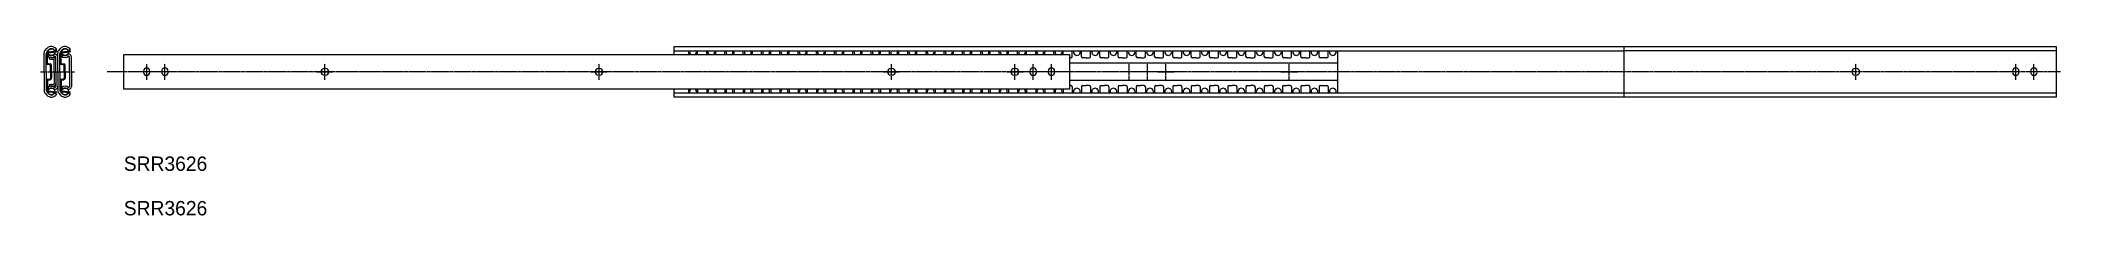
# Model space of a CAD drawing. Extents: x -48 to 1356, y 10 to 128.
import ezdxf

# ---------------------------------------------------------------- set-up
doc = ezdxf.new("R2010")
doc.units = 0
doc.linetypes.add('CENTER', pattern=[2, 1.25, -0.25, 0.25, -0.25])
doc.linetypes.add('DASHED', pattern=[0.75, 0.5, -0.25])
doc.layers.get('0').update_dxf_attribs({"linetype": 'CONTINUOUS'})
doc.layers.add('CENTER', color=1, linetype='CENTER')

msp = doc.modelspace()

# ---------------------------------------------------------------- linework, layer by layer
at = {"color": 7, "linetype": 'CONTINUOUS'}
for p, q in [((392.3, 127.6), (1052.3, 127.6)), ((392.3, 122), (392.3, 127.6)), ((1052.3, 127.6), (1352.7, 127.6)), ((1052.3, 127.6), (1052.3, 92.3)), ((1352.7, 127.6), (1352.7, 92.3)), ((-45.4, 110), (-45.4, 123)), ((-45.4, 110), (-45.4, 123)), ((-44.7, 124.9), (-43.4, 126.3)), ((-43.9, 110), (-43.9, 122.4)), ((-43.7, 116.1), (-43.7, 122.9)), ((-43.2, 124.3), (-42.3, 125.2)), ((-43.1, 116.1), (-43.1, 122.9)), ((-42.8, 123.9), (-36.7, 124.5)), ((-42.8, 115.2), (-41.2, 114.9)), ((-42.7, 123.3), (-36.7, 123.9)), ((-42.7, 120.9), (-41.7, 121.8)), ((-42.7, 115.8), (-41.1, 115.5)), ((-41.8, 119.2), (-41.1, 120.2)), ((-40.9, 110), (-40.9, 114.5)), ((-40.3, 110), (-40.3, 114.5)), ((-40.2, 120), (-39, 120)), ((-40.2, 118.8), (-39.1, 118.8)), ((-38.4, 110), (-38.4, 118.1)), ((-37.9, 124.8), (-36.6, 125.7)), ((-37.2, 110), (-37.2, 120.2)), ((-37.2, 110), (-37.2, 120.2)), ((-37.2, 113.7), (-37.2, 118.1)), ((-37.2, 110), (-37.2, 113.7)), ((-36.7, 124.5), (-36.7, 123.9)), ((-35.9, 110), (-35.9, 123)), ((-35.9, 110), (-35.9, 123)), ((-35.9, 110), (-35.9, 120.2)), ((-35.9, 110), (-35.9, 120.2)), ((-35.9, 110), (-35.9, 120.2)), ((-35.2, 124.9), (-33.9, 126.3)), ((-34.4, 110), (-34.4, 122.4)), ((-34.2, 116.1), (-34.2, 122.9)), ((-33.7, 124.3), (-32.8, 125.2)), ((-33.6, 116.1), (-33.6, 122.9)), ((-33.3, 123.9), (-27.2, 124.5)), ((-33.3, 115.2), (-31.7, 114.9)), ((-33.2, 123.3), (-27.2, 123.9)), ((-33.2, 120.9), (-32.2, 121.8)), ((-33.2, 115.8), (-31.6, 115.5)), ((-31.4, 110), (-31.4, 114.5)), ((-30.8, 110), (-30.8, 114.5)), ((-28.4, 124.8), (-27.1, 125.7)), ((-27.7, 110), (-27.7, 120.2)), ((-27.7, 110), (-27.7, 120.2)), ((-27.7, 113.7), (-27.7, 118.1)), ((-27.7, 110), (-27.7, 113.7)), ((-27.2, 124.5), (-27.2, 123.9)), ((-26.4, 110), (-26.4, 120.2)), ((10, 122), (667, 122)), ((10, 98), (10, 122)), ((392.3, 124.6), (402.3, 124.6)), ((402.3, 124.6), (853.2, 124.6)), ((402.3, 124.6), (402.3, 122)), ((408.7, 122), (408.7, 124.6)), ((415, 122), (415, 124.6)), ((421.4, 122), (421.4, 124.6)), ((427.7, 122), (427.7, 124.6)), ((434.1, 122), (434.1, 124.6)), ((440.4, 122), (440.4, 124.6)), ((446.8, 122), (446.8, 124.6)), ((453.1, 122), (453.1, 124.6)), ((459.5, 122), (459.5, 124.6)), ((465.8, 122), (465.8, 124.6)), ((472.2, 122), (472.2, 124.6)), ((478.5, 122), (478.5, 124.6)), ((484.9, 122), (484.9, 124.6)), ((491.2, 122), (491.2, 124.6)), ((497.6, 122), (497.6, 124.6)), ((503.9, 122), (503.9, 124.6)), ((510.3, 122), (510.3, 124.6)), ((516.6, 122), (516.6, 124.6)), ((523, 122), (523, 124.6)), ((529.3, 122), (529.3, 124.6)), ((535.7, 122), (535.7, 124.6)), ((542, 122), (542, 124.6)), ((548.4, 122), (548.4, 124.6)), ((554.7, 122), (554.7, 124.6)), ((561.1, 122), (561.1, 124.6)), ((567.4, 122), (567.4, 124.6)), ((573.8, 122), (573.8, 124.6)), ((580.1, 122), (580.1, 124.6)), ((586.5, 122), (586.5, 124.6)), ((592.8, 122), (592.8, 124.6)), ((599.2, 122), (599.2, 124.6)), ((605.5, 122), (605.5, 124.6)), ((611.9, 122), (611.9, 124.6)), ((618.2, 122), (618.2, 124.6)), ((624.6, 122), (624.6, 124.6)), ((630.9, 122), (630.9, 124.6)), ((637.3, 122), (637.3, 124.6)), ((643.6, 122), (643.6, 124.6)), ((650, 122), (650, 124.6)), ((656.3, 122), (656.3, 124.6)), ((662.7, 122), (662.7, 124.6)), ((667, 122), (667, 98)), ((667, 119.6), (668, 119.6)), ((853.2, 116), (667, 116)), ((669, 120.6), (669, 124.6)), ((675.4, 120.6), (675.4, 124.6)), ((678.6, 119.6), (676.4, 119.6)), ((678.6, 119.6), (680.7, 119.6)), ((681.7, 120.6), (681.7, 124.6)), ((688.1, 120.6), (688.1, 124.6)), ((691.3, 119.6), (689.1, 119.6)), ((691.3, 119.6), (693.4, 119.6)), ((694.4, 120.6), (694.4, 124.6)), ((700.8, 120.6), (700.8, 124.6)), ((704, 119.6), (701.8, 119.6)), ((704, 119.6), (706.1, 119.6)), ((707.1, 120.6), (707.1, 124.6)), ((713.5, 120.6), (713.5, 124.6)), ((716.7, 119.6), (714.5, 119.6)), ((716.7, 119.6), (718.8, 119.6)), ((719.8, 120.6), (719.8, 124.6)), ((726.2, 120.6), (726.2, 124.6)), ((729.4, 119.6), (727.2, 119.6)), ((729.4, 119.6), (731.5, 119.6)), ((732.5, 120.6), (732.5, 124.6)), ((738.9, 120.6), (738.9, 124.6)), ((742.1, 119.6), (739.9, 119.6)), ((742.1, 119.6), (744.2, 119.6)), ((745.2, 120.6), (745.2, 124.6)), ((751.6, 120.6), (751.6, 124.6)), ((754.8, 119.6), (752.6, 119.6)), ((754.8, 119.6), (756.9, 119.6)), ((757.9, 120.6), (757.9, 124.6)), ((764.3, 120.6), (764.3, 124.6)), ((767.5, 119.6), (765.3, 119.6)), ((767.5, 119.6), (769.6, 119.6)), ((770.6, 120.6), (770.6, 124.6)), ((777, 120.6), (777, 124.6)), ((780.2, 119.6), (778, 119.6)), ((780.2, 119.6), (782.3, 119.6)), ((783.3, 120.6), (783.3, 124.6)), ((789.7, 120.6), (789.7, 124.6)), ((792.9, 119.6), (790.7, 119.6)), ((792.9, 119.6), (795, 119.6)), ((796, 120.6), (796, 124.6)), ((802.4, 120.6), (802.4, 124.6)), ((805.6, 119.6), (803.4, 119.6)), ((805.6, 119.6), (807.7, 119.6)), ((808.7, 120.6), (808.7, 124.6)), ((815.1, 120.6), (815.1, 124.6)), ((818.3, 119.6), (816.1, 119.6)), ((818.3, 119.6), (820.4, 119.6)), ((821.4, 120.6), (821.4, 124.6)), ((827.8, 120.6), (827.8, 124.6)), ((831, 119.6), (828.8, 119.6)), ((831, 119.6), (833.1, 119.6)), ((834.1, 120.6), (834.1, 124.6)), ((840.5, 120.6), (840.5, 124.6)), ((843.7, 119.6), (841.5, 119.6)), ((845.8, 119.6), (843.7, 119.6)), ((846.8, 120.6), (846.8, 124.6)), ((853.2, 124.6), (853.2, 95.3)), ((853.2, 124.6), (1052.3, 124.6)), ((1352.7, 124.6), (1052.3, 124.6)), ((-45.4, 110), (-45.4, 97)), ((-45.4, 110), (-45.4, 97)), ((-43.9, 110), (-43.9, 97.6)), ((-43.7, 103.9), (-43.7, 97.1)), ((-43.1, 103.9), (-43.1, 97.1)), ((-42.8, 104.8), (-41.2, 105.1)), ((-42.7, 104.2), (-41.1, 104.5)), ((-42.7, 99.1), (-41.7, 98.2)), ((-41.8, 100.8), (-41.1, 99.8)), ((-40.9, 110), (-40.9, 105.5)), ((-40.3, 110), (-40.3, 105.5)), ((-40.2, 101.2), (-39.1, 101.2)), ((-40.2, 100), (-39, 100)), ((-38.4, 110), (-38.4, 101.9)), ((-37.2, 110), (-37.2, 99.8)), ((-37.2, 110), (-37.2, 99.8)), ((-37.2, 110), (-37.2, 106.3)), ((-37.2, 106.3), (-37.2, 101.9)), ((-35.9, 110), (-35.9, 99.8)), ((-35.9, 110), (-35.9, 99.8)), ((-35.9, 110), (-35.9, 99.8)), ((-35.9, 110), (-35.9, 97)), ((-35.9, 110), (-35.9, 97)), ((-34.4, 110), (-34.4, 97.6)), ((-34.2, 103.9), (-34.2, 97.1)), ((-33.6, 103.9), (-33.6, 97.1)), ((-33.3, 104.8), (-31.7, 105.1)), ((-33.2, 104.2), (-31.6, 104.5)), ((-33.2, 99.1), (-32.2, 98.2)), ((-31.4, 110), (-31.4, 105.5)), ((-30.8, 110), (-30.8, 105.5)), ((-27.7, 110), (-27.7, 99.8)), ((-27.7, 110), (-27.7, 99.8)), ((-27.7, 110), (-27.7, 106.3)), ((-27.7, 106.3), (-27.7, 101.9)), ((-26.4, 110), (-26.4, 99.8)), ((23.7, 110.4), (23.7, 109.6)), ((28.2, 109.6), (28.2, 110.4)), ((36.4, 110.4), (36.4, 109.6)), ((40.9, 109.6), (40.9, 110.4)), ((150.1, 112.2), (149.3, 112.2)), ((149.3, 107.8), (150.1, 107.8)), ((340.6, 112.2), (339.8, 112.2)), ((339.8, 107.8), (340.6, 107.8)), ((543.8, 112.2), (543, 112.2)), ((543, 107.8), (543.8, 107.8)), ((629.5, 112.2), (628.7, 112.2)), ((628.7, 107.8), (629.5, 107.8)), ((639.6, 110.4), (639.6, 109.6)), ((644.1, 109.6), (644.1, 110.4)), ((652.2, 110.4), (652.2, 109.6)), ((656.8, 109.6), (656.8, 110.4)), ((853.2, 104), (667, 104)), ((668, 100.4), (667, 100.4)), ((669, 99.4), (669, 95.3)), ((675.4, 99.4), (675.4, 95.3)), ((676.4, 100.4), (678.6, 100.4)), ((680.7, 100.4), (678.6, 100.4)), ((681.7, 99.4), (681.7, 95.3)), ((688.1, 99.4), (688.1, 95.3)), ((689.1, 100.4), (691.3, 100.4)), ((693.4, 100.4), (691.3, 100.4)), ((694.4, 99.4), (694.4, 95.3)), ((700.8, 99.4), (700.8, 95.3)), ((701.8, 100.4), (704, 100.4)), ((706.1, 100.4), (704, 100.4)), ((707.1, 99.4), (707.1, 95.3)), ((713.5, 99.4), (713.5, 95.3)), ((714.5, 100.4), (716.7, 100.4)), ((718.8, 100.4), (716.7, 100.4)), ((719.8, 99.4), (719.8, 95.3)), ((726.2, 99.4), (726.2, 95.3)), ((727.2, 100.4), (729.4, 100.4)), ((731.5, 100.4), (729.4, 100.4)), ((732.5, 99.4), (732.5, 95.3)), ((738.9, 99.4), (738.9, 95.3)), ((739.9, 100.4), (742.1, 100.4)), ((744.2, 100.4), (742.1, 100.4)), ((745.2, 99.4), (745.2, 95.3)), ((751.6, 99.4), (751.6, 95.3)), ((752.6, 100.4), (754.8, 100.4)), ((756.9, 100.4), (754.8, 100.4)), ((757.9, 99.4), (757.9, 95.3)), ((764.3, 99.4), (764.3, 95.3)), ((765.3, 100.4), (767.5, 100.4)), ((769.6, 100.4), (767.5, 100.4)), ((770.6, 99.4), (770.6, 95.3)), ((777, 99.4), (777, 95.3)), ((778, 100.4), (780.2, 100.4)), ((782.3, 100.4), (780.2, 100.4)), ((783.3, 99.4), (783.3, 95.3)), ((789.7, 99.4), (789.7, 95.3)), ((790.7, 100.4), (792.9, 100.4)), ((795, 100.4), (792.9, 100.4)), ((796, 99.4), (796, 95.3)), ((802.4, 99.4), (802.4, 95.3)), ((803.4, 100.4), (805.6, 100.4)), ((807.7, 100.4), (805.6, 100.4)), ((808.7, 99.4), (808.7, 95.3)), ((815.1, 99.4), (815.1, 95.3)), ((816.1, 100.4), (818.3, 100.4)), ((820.4, 100.4), (818.3, 100.4)), ((821.4, 99.4), (821.4, 95.3)), ((827.8, 99.4), (827.8, 95.3)), ((828.8, 100.4), (831, 100.4)), ((833.1, 100.4), (831, 100.4)), ((834.1, 99.4), (834.1, 95.3)), ((840.5, 99.4), (840.5, 95.3)), ((841.5, 100.4), (843.7, 100.4)), ((843.7, 100.4), (845.8, 100.4)), ((846.8, 99.4), (846.8, 95.3)), ((1213.8, 112.2), (1213, 112.2)), ((1213, 107.8), (1213.8, 107.8)), ((-44.7, 95.1), (-43.4, 93.7)), ((-43.2, 95.7), (-42.3, 94.8)), ((-42.8, 96.1), (-36.7, 95.5)), ((-42.7, 96.7), (-36.7, 96.1)), ((-37.9, 95.2), (-36.6, 94.3)), ((-36.7, 95.5), (-36.7, 96.1)), ((-35.2, 95.1), (-33.9, 93.7)), ((-33.7, 95.7), (-32.8, 94.8)), ((-33.3, 96.1), (-27.2, 95.5)), ((-33.2, 96.7), (-27.2, 96.1)), ((-28.4, 95.2), (-27.1, 94.3)), ((-27.2, 95.5), (-27.2, 96.1)), ((667, 98), (10, 98)), ((392.3, 92.3), (392.3, 98)), ((392.3, 95.3), (402.3, 95.3)), ((1052.3, 92.3), (392.3, 92.3)), ((402.3, 98), (402.3, 95.3)), ((402.3, 95.3), (853.2, 95.3)), ((408.7, 98), (408.7, 95.3)), ((415, 98), (415, 95.3)), ((421.4, 98), (421.4, 95.3)), ((427.7, 98), (427.7, 95.3)), ((434.1, 98), (434.1, 95.3)), ((440.4, 98), (440.4, 95.3)), ((446.8, 98), (446.8, 95.3)), ((453.1, 98), (453.1, 95.3)), ((459.5, 98), (459.5, 95.3)), ((465.8, 98), (465.8, 95.3)), ((472.2, 98), (472.2, 95.3)), ((478.5, 98), (478.5, 95.3)), ((484.9, 98), (484.9, 95.3)), ((491.2, 98), (491.2, 95.3)), ((497.6, 98), (497.6, 95.3)), ((503.9, 98), (503.9, 95.3)), ((510.3, 98), (510.3, 95.3)), ((516.6, 98), (516.6, 95.3)), ((523, 98), (523, 95.3)), ((529.3, 98), (529.3, 95.3)), ((535.7, 98), (535.7, 95.3)), ((542, 98), (542, 95.3)), ((548.4, 98), (548.4, 95.3)), ((554.7, 98), (554.7, 95.3)), ((561.1, 98), (561.1, 95.3)), ((567.4, 98), (567.4, 95.3)), ((573.8, 98), (573.8, 95.3)), ((580.1, 98), (580.1, 95.3)), ((586.5, 98), (586.5, 95.3)), ((592.8, 98), (592.8, 95.3)), ((599.2, 98), (599.2, 95.3)), ((605.5, 98), (605.5, 95.3)), ((611.9, 98), (611.9, 95.3)), ((618.2, 98), (618.2, 95.3)), ((624.6, 98), (624.6, 95.3)), ((630.9, 98), (630.9, 95.3)), ((637.3, 98), (637.3, 95.3)), ((643.6, 98), (643.6, 95.3)), ((650, 98), (650, 95.3)), ((656.3, 98), (656.3, 95.3)), ((662.7, 98), (662.7, 95.3)), ((853.2, 95.3), (1052.3, 95.3)), ((1052.3, 95.3), (1352.7, 95.3)), ((1352.7, 92.3), (1052.3, 92.3))]:
    msp.add_line(p, q, dxfattribs=at)
for centre in [(-40.3, 123.7), (-30.8, 123.7), (-40.3, 96.3), (-30.8, 96.3)]:
    msp.add_circle(centre, 2.38, dxfattribs=at)
for centre, radius, start, end in [((-40.3, 123.3), 4.32, 33.0728, 137.199), ((-30.8, 123.3), 4.32, 33.0721, 137.1988), ((-42.7, 123), 2.79, 137.2011, 179.9998), ((-41.1, 122.4), 2.79, 137.1971, 180.0034), ((-42.7, 122.9), 1, 95.3513, 179.9995), ((-42.7, 116.1), 1, 180, 261.8742), ((-42.7, 122.9), 0.4, 95.3581, 179.9987), ((-42.7, 116.1), 0.4, 179.9987, 261.8919), ((-40.3, 123.7), 3.68, 229.5011, 310.9179), ((-40.3, 123.3), 2.8, 31.6508, 137.2018), ((-40, 123.7), 4.9, 249.0227, 267.7341), ((-40.3, 123.7), 2.41, 233.9298, 319.4914), ((-41.3, 114.5), 0.4, 0.0013, 81.8926), ((-40, 123.7), 3.7, 252.1337, 267.7341), ((-41.3, 114.5), 1, 0, 81.8735), ((-39.1, 118.1), 0.7, 359.9842, 87.7396), ((-39.1, 118.1), 1.9, 0, 87.7343), ((-37.9, 120.2), 2, 0, 104.1126), ((-37.9, 120.2), 0.73, 0.0093, 82.8914), ((-33.2, 123), 2.79, 137.2012, 179.9998), ((-31.6, 122.4), 2.79, 137.1964, 180.0047), ((-33.2, 122.9), 1, 95.3513, 179.9995), ((-33.2, 116.1), 1, 180, 261.874), ((-33.2, 122.9), 0.4, 95.3574, 179.9987), ((-33.2, 116.1), 0.4, 179.9987, 261.8926), ((-30.8, 123.7), 3.68, 229.5022, 310.9179), ((-30.8, 123.3), 2.8, 31.6497, 137.2015), ((-30.8, 123.7), 2.41, 233.9299, 319.4979), ((-31.8, 114.5), 0.4, 0.0013, 81.893), ((-31.8, 114.5), 1, 0, 81.8732), ((-28.4, 120.2), 2, 0, 104.1079), ((-28.4, 120.2), 0.73, 0.0148, 82.8959), ((25.9, 110.4), 2.25, 0, 180), ((38.6, 110.4), 2.25, 0, 180), ((405.5, 123.8), 2.38, 159.0752, 229.1393), ((405.5, 123.8), 2.38, 310.8607, 20.9248), ((418.2, 123.8), 2.38, 159.0752, 229.1393), ((418.2, 123.8), 2.38, 310.8607, 20.9248), ((430.9, 123.8), 2.38, 159.0752, 229.1393), ((430.9, 123.8), 2.38, 310.8607, 20.9248), ((443.6, 123.8), 2.38, 159.0752, 229.1393), ((443.6, 123.8), 2.38, 310.8607, 20.9248), ((456.3, 123.8), 2.38, 159.0752, 229.1393), ((456.3, 123.8), 2.38, 310.8607, 20.9248), ((469, 123.8), 2.38, 159.0752, 229.1393), ((469, 123.8), 2.38, 310.8607, 20.9248), ((481.7, 123.8), 2.38, 159.0752, 229.1393), ((481.7, 123.8), 2.38, 310.8607, 20.9248), ((494.4, 123.8), 2.38, 159.0752, 229.1393), ((494.4, 123.8), 2.38, 310.8607, 20.9248), ((507.1, 123.8), 2.38, 159.0752, 229.1393), ((507.1, 123.8), 2.38, 310.8607, 20.9248), ((519.8, 123.8), 2.38, 159.0752, 229.1393), ((519.8, 123.8), 2.38, 310.8607, 20.9248), ((532.5, 123.8), 2.38, 159.0752, 229.1393), ((532.5, 123.8), 2.38, 310.8607, 20.9248), ((545.2, 123.8), 2.38, 159.0752, 229.1393), ((545.2, 123.8), 2.38, 310.8607, 20.9248), ((557.9, 123.8), 2.38, 159.0752, 229.1393), ((557.9, 123.8), 2.38, 310.8607, 20.9248), ((570.6, 123.8), 2.38, 159.0752, 229.1393), ((570.6, 123.8), 2.38, 310.8607, 20.9248), ((583.3, 123.8), 2.38, 159.0752, 229.1393), ((583.3, 123.8), 2.38, 310.8607, 20.9248), ((596, 123.8), 2.38, 159.0752, 229.1393), ((596, 123.8), 2.38, 310.8607, 20.9248), ((608.7, 123.8), 2.38, 159.0752, 229.1393), ((608.7, 123.8), 2.38, 310.8607, 20.9248), ((621.4, 123.8), 2.38, 159.0752, 229.1393), ((621.4, 123.8), 2.38, 310.8607, 20.9248), ((634.1, 123.8), 2.38, 159.0752, 229.1393), ((634.1, 123.8), 2.38, 310.8607, 20.9248), ((641.8, 110.4), 2.25, 0, 180), ((646.8, 123.8), 2.38, 159.0752, 229.1393), ((646.8, 123.8), 2.38, 310.8607, 20.9248), ((654.5, 110.4), 2.25, 0, 180), ((659.5, 123.8), 2.38, 159.0752, 229.1393), ((659.5, 123.8), 2.38, 310.8607, 20.9248), ((668, 120.6), 1, 270, 0), ((672.2, 123.8), 2.38, 159.0752, 20.9248), ((676.4, 120.6), 1, 180, 270), ((680.7, 120.6), 1, 270, 0), ((684.9, 123.8), 2.38, 159.0752, 20.9248), ((689.1, 120.6), 1, 180, 270), ((693.4, 120.6), 1, 270, 0), ((697.6, 123.8), 2.38, 159.0752, 20.9248), ((701.8, 120.6), 1, 180, 270), ((706.1, 120.6), 1, 270, 0), ((710.3, 123.8), 2.38, 159.0752, 20.9248), ((714.5, 120.6), 1, 180, 270), ((718.8, 120.6), 1, 270, 0), ((723, 123.8), 2.38, 159.0752, 20.9248), ((727.2, 120.6), 1, 180, 270), ((731.5, 120.6), 1, 270, 0), ((735.7, 123.8), 2.38, 159.0752, 20.9248), ((739.9, 120.6), 1, 180, 270), ((744.2, 120.6), 1, 270, 0), ((748.4, 123.8), 2.38, 159.0752, 20.9248), ((752.6, 120.6), 1, 180, 270), ((756.9, 120.6), 1, 270, 0), ((761.1, 123.8), 2.38, 159.0752, 20.9248), ((765.3, 120.6), 1, 180, 270), ((769.6, 120.6), 1, 270, 0), ((773.8, 123.8), 2.38, 159.0752, 20.9248), ((778, 120.6), 1, 180, 270), ((782.3, 120.6), 1, 270, 0), ((786.5, 123.8), 2.38, 159.0752, 20.9248), ((790.7, 120.6), 1, 180, 270), ((795, 120.6), 1, 270, 0), ((799.2, 123.8), 2.38, 159.0752, 20.9248), ((803.4, 120.6), 1, 180, 270), ((807.7, 120.6), 1, 270, 0), ((811.9, 123.8), 2.38, 159.0752, 20.9248), ((816.1, 120.6), 1, 180, 270), ((820.4, 120.6), 1, 270, 0), ((824.6, 123.8), 2.38, 159.0752, 20.9248), ((828.8, 120.6), 1, 180, 270), ((833.1, 120.6), 1, 270, 0), ((837.3, 123.8), 2.38, 159.0752, 20.9248), ((841.5, 120.6), 1, 180, 270), ((845.8, 120.6), 1, 270, 0), ((850, 123.8), 2.38, 159.0752, 20.9248), ((1324.5, 110.4), 2.25, 0, 180), ((1337.2, 110.4), 2.25, 0, 180), ((-42.7, 103.9), 1, 98.1263, 179.9995), ((-42.7, 103.9), 0.4, 98.1049, 179.9987), ((-40.3, 96.3), 3.68, 49.0811, 130.4993), ((-40, 96.3), 4.9, 92.2659, 110.9768), ((-40.3, 96.3), 2.41, 40.5068, 126.0686), ((-41.3, 105.5), 0.4, 278.1056, 0.0013), ((-41.3, 105.5), 1, 278.1265, 0.0005), ((-40, 96.3), 3.7, 92.2659, 107.8664), ((-39.1, 101.9), 0.7, 272.2681, 359.9995), ((-39.1, 101.9), 1.9, 272.2682, 0.0003), ((-37.9, 99.8), 2, 255.8877, 0.0003), ((-37.9, 99.8), 0.73, 277.1137, 359.9886), ((-33.2, 103.9), 1, 98.126, 179.9995), ((-33.2, 103.9), 0.4, 98.1052, 179.9987), ((-30.8, 96.3), 3.68, 49.0811, 130.4979), ((-30.8, 96.3), 2.41, 40.5045, 126.0686), ((-31.8, 105.5), 0.4, 278.1054, 0.0013), ((-31.8, 105.5), 1, 278.1263, 0.0005), ((-28.4, 99.8), 2, 255.8897, 0.0003), ((-28.4, 99.8), 0.73, 277.1083, 0.0007), ((25.9, 109.6), 2.25, 180, 0), ((38.6, 109.6), 2.25, 180, 0), ((149.3, 110), 2.25, 90, 270), ((150.1, 110), 2.25, 270, 90), ((339.8, 110), 2.25, 90, 270), ((340.6, 110), 2.25, 270, 90), ((543, 110), 2.25, 90, 270), ((543.8, 110), 2.25, 270, 90), ((628.7, 110), 2.25, 90, 270), ((629.5, 110), 2.25, 270, 90), ((641.8, 109.6), 2.25, 180, 0), ((654.5, 109.6), 2.25, 180, 0), ((668, 99.4), 1, 0, 90), ((672.2, 96.2), 2.38, 339.0752, 200.9248), ((676.4, 99.4), 1, 90, 180), ((680.7, 99.4), 1, 0, 90), ((684.9, 96.2), 2.38, 339.0752, 200.9248), ((689.1, 99.4), 1, 90, 180), ((693.4, 99.4), 1, 0, 90), ((697.6, 96.2), 2.38, 339.0752, 200.9248), ((701.8, 99.4), 1, 90, 180), ((706.1, 99.4), 1, 0, 90), ((710.3, 96.2), 2.38, 339.0752, 200.9248), ((714.5, 99.4), 1, 90, 180), ((718.8, 99.4), 1, 0, 90), ((723, 96.2), 2.38, 339.0752, 200.9248), ((727.2, 99.4), 1, 90, 180), ((731.5, 99.4), 1, 0, 90), ((735.7, 96.2), 2.38, 339.0752, 200.9248), ((739.9, 99.4), 1, 90, 180), ((744.2, 99.4), 1, 0, 90), ((748.4, 96.2), 2.38, 339.0752, 200.9248), ((752.6, 99.4), 1, 90, 180), ((756.9, 99.4), 1, 0, 90), ((761.1, 96.2), 2.38, 339.0752, 200.9248), ((765.3, 99.4), 1, 90, 180), ((769.6, 99.4), 1, 0, 90), ((773.8, 96.2), 2.38, 339.0752, 200.9248), ((778, 99.4), 1, 90, 180), ((782.3, 99.4), 1, 0, 90), ((786.5, 96.2), 2.38, 339.0752, 200.9248), ((790.7, 99.4), 1, 90, 180), ((795, 99.4), 1, 0, 90), ((799.2, 96.2), 2.38, 339.0752, 200.9248), ((803.4, 99.4), 1, 90, 180), ((807.7, 99.4), 1, 0, 90), ((811.9, 96.2), 2.38, 339.0752, 200.9248), ((816.1, 99.4), 1, 90, 180), ((820.4, 99.4), 1, 0, 90), ((824.6, 96.2), 2.38, 339.0752, 200.9248), ((828.8, 99.4), 1, 90, 180), ((833.1, 99.4), 1, 0, 90), ((837.3, 96.2), 2.38, 339.0752, 200.9248), ((841.5, 99.4), 1, 90, 180), ((845.8, 99.4), 1, 0, 90), ((850, 96.2), 2.38, 339.0752, 200.9248), ((1213, 110), 2.25, 90, 270), ((1213.8, 110), 2.25, 270, 90), ((1324.5, 109.6), 2.25, 180, 0), ((1337.2, 109.6), 2.25, 180, 0), ((-42.7, 97), 2.79, 180, 222.8005), ((-41.1, 97.6), 2.79, 180, 222.8007), ((-42.7, 97.1), 1, 180, 264.6492), ((-40.3, 96.7), 4.32, 222.8006, 326.9272), ((-42.7, 97.1), 0.4, 179.9987, 264.6404), ((-40.3, 96.7), 2.8, 222.7996, 328.3507), ((-33.2, 97), 2.79, 180, 222.8005), ((-31.6, 97.6), 2.79, 180, 222.8006), ((-33.2, 97.1), 1, 180, 264.6491), ((-30.8, 96.7), 4.32, 222.8007, 326.9282), ((-33.2, 97.1), 0.4, 179.9987, 264.6401), ((-30.8, 96.7), 2.8, 222.7998, 328.3522), ((405.5, 96.2), 2.38, 130.8607, 200.9248), ((405.5, 96.2), 2.38, 339.0752, 49.1393), ((418.2, 96.2), 2.38, 130.8607, 200.9248), ((418.2, 96.2), 2.38, 339.0752, 49.1393), ((430.9, 96.2), 2.38, 130.8607, 200.9248), ((430.9, 96.2), 2.38, 339.0752, 49.1393), ((443.6, 96.2), 2.38, 130.8607, 200.9248), ((443.6, 96.2), 2.38, 339.0752, 49.1393), ((456.3, 96.2), 2.38, 130.8607, 200.9248), ((456.3, 96.2), 2.38, 339.0752, 49.1393), ((469, 96.2), 2.38, 130.8607, 200.9248), ((469, 96.2), 2.38, 339.0752, 49.1393), ((481.7, 96.2), 2.38, 130.8607, 200.9248), ((481.7, 96.2), 2.38, 339.0752, 49.1393), ((494.4, 96.2), 2.38, 130.8607, 200.9248), ((494.4, 96.2), 2.38, 339.0752, 49.1393), ((507.1, 96.2), 2.38, 130.8607, 200.9248), ((507.1, 96.2), 2.38, 339.0752, 49.1393), ((519.8, 96.2), 2.38, 130.8607, 200.9248), ((519.8, 96.2), 2.38, 339.0752, 49.1393), ((532.5, 96.2), 2.38, 130.8607, 200.9248), ((532.5, 96.2), 2.38, 339.0752, 49.1393), ((545.2, 96.2), 2.38, 130.8607, 200.9248), ((545.2, 96.2), 2.38, 339.0752, 49.1393), ((557.9, 96.2), 2.38, 130.8607, 200.9248), ((557.9, 96.2), 2.38, 339.0752, 49.1393), ((570.6, 96.2), 2.38, 130.8607, 200.9248), ((570.6, 96.2), 2.38, 339.0752, 49.1393), ((583.3, 96.2), 2.38, 130.8607, 200.9248), ((583.3, 96.2), 2.38, 339.0752, 49.1393), ((596, 96.2), 2.38, 130.8607, 200.9248), ((596, 96.2), 2.38, 339.0752, 49.1393), ((608.7, 96.2), 2.38, 130.8607, 200.9248), ((608.7, 96.2), 2.38, 339.0752, 49.1393), ((621.4, 96.2), 2.38, 130.8607, 200.9248), ((621.4, 96.2), 2.38, 339.0752, 49.1393), ((634.1, 96.2), 2.38, 130.8607, 200.9248), ((634.1, 96.2), 2.38, 339.0752, 49.1393), ((646.8, 96.2), 2.38, 130.8607, 200.9248), ((646.8, 96.2), 2.38, 339.0752, 49.1393), ((659.5, 96.2), 2.38, 130.8607, 200.9248), ((659.5, 96.2), 2.38, 339.0752, 49.1393)]:
    msp.add_arc(centre, radius, start, end, dxfattribs=at)
at = {"layer": 'CENTER', "color": 1, "linetype": 'DASHED'}
for p, q in [((25.9, 104.3), (25.9, 115.6)), ((38.6, 104.3), (38.6, 115.6)), ((149.7, 104.3), (149.7, 115.6)), ((340.2, 104.3), (340.2, 115.6)), ((543.4, 104.3), (543.4, 115.6)), ((629.1, 104.3), (629.1, 115.6)), ((641.8, 104.3), (641.8, 115.6)), ((654.5, 104.3), (654.5, 115.6)), ((708.6, 104.3), (708.6, 115.6)), ((721.3, 104.3), (721.3, 115.6)), ((734, 104.3), (734, 115.6)), ((819.7, 104.3), (819.7, 115.6)), ((1213.4, 104.3), (1213.4, 115.6)), ((1324.5, 104.3), (1324.5, 115.6)), ((1337.2, 104.3), (1337.2, 115.6)), ((-47.9, 110), (-23.9, 110)), ((1355.7, 110), (-1.7, 110)), ((31.6, 110), (20.3, 110)), ((44.3, 110), (33, 110)), ((144.1, 110), (155.3, 110)), ((334.6, 110), (345.9, 110)), ((537.8, 110), (549, 110)), ((623.5, 110), (634.8, 110)), ((647.5, 110), (636.2, 110)), ((660.2, 110), (648.9, 110)), ((714.2, 110), (703, 110)), ((727, 110), (715.7, 110)), ((728.4, 110), (739.7, 110)), ((814, 110), (825.4, 110))]:
    msp.add_line(p, q, dxfattribs=at)

# ---------------------------------------------------------------- texts
at = {"color": 7, "linetype": 'CONTINUOUS'}
for p in [(10, 41), (10, 10)]:
    msp.add_text('SRR3626', height=10, dxfattribs=at).set_placement(p)

doc.saveas('drawing.dxf')
